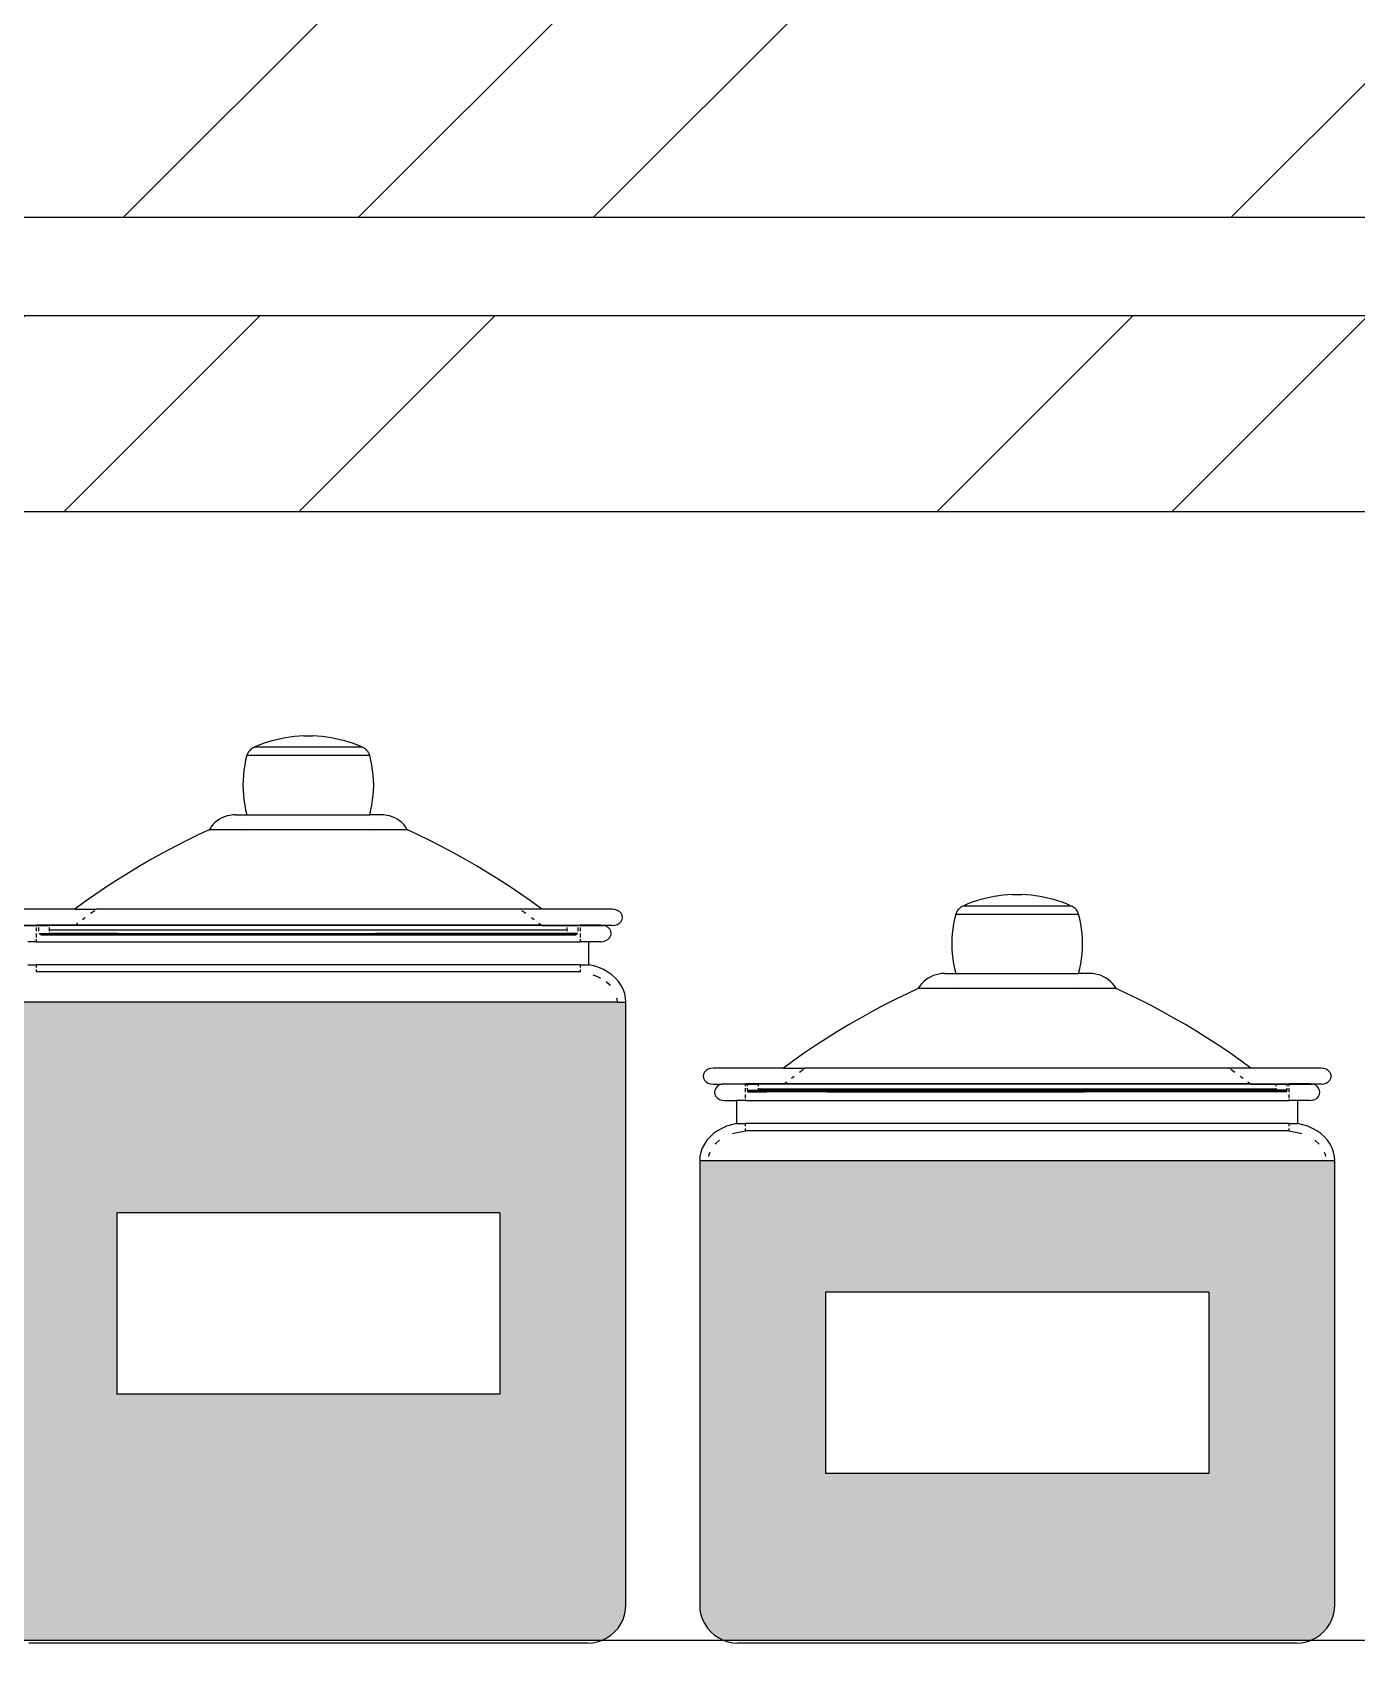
# Model space of a CAD drawing. Header units: millimetres. Extents: x 857 to 2168, y 576 to 1198.
# Drawn here: x 1504.25 to 1516.92, y 827.35 to 842.99 of the extents above; entities that cross this region are included whole.
import ezdxf

# ---------------------------------------------------------------- set-up
doc = ezdxf.new("R2010")
doc.units = ezdxf.units.MM
doc.layers.add('WAL', color=7, linetype='Continuous', lineweight=30)

msp = doc.modelspace()

# ---------------------------------------------------------------- hatches: boundary and pattern name
at = {"lineweight": -2, "true_color": 0xfac7ad}
h = msp.add_hatch(color=31, dxfattribs=at)
h.dxf.hatch_style = 1
h.paths.add_polyline_path([(1502.977, 833.707), (1502.893, 833.707), (1496.981, 833.707), (1496.896, 833.707), (1496.896, 827.935), (1496.899, 827.887), (1496.908, 827.84), (1496.924, 827.795), (1496.945, 827.752), (1496.972, 827.712), (1497.003, 827.676), (1497.039, 827.645), (1497.079, 827.618), (1497.122, 827.597), (1497.134, 827.593), (1502.74, 827.593), (1502.752, 827.597), (1502.794, 827.618), (1502.834, 827.645), (1502.87, 827.676), (1502.902, 827.712), (1502.928, 827.752), (1502.95, 827.795), (1502.965, 827.84), (1502.974, 827.887), (1502.977, 827.935)])
h.paths.add_polyline_path([(1501.772, 829.952), (1498.101, 829.952), (1498.101, 831.69), (1501.772, 831.69)], flags=16)
h.paths.add_polyline_path([(1509.928, 833.707), (1509.843, 833.707), (1503.931, 833.707), (1503.846, 833.707), (1503.846, 827.935), (1503.849, 827.887), (1503.859, 827.84), (1503.874, 827.795), (1503.895, 827.752), (1503.922, 827.712), (1503.953, 827.676), (1503.989, 827.645), (1504.029, 827.618), (1504.072, 827.597), (1504.084, 827.593), (1509.69, 827.593), (1509.702, 827.597), (1509.745, 827.618), (1509.784, 827.645), (1509.82, 827.676), (1509.852, 827.712), (1509.879, 827.752), (1509.9, 827.795), (1509.915, 827.84), (1509.924, 827.887), (1509.928, 827.935)])
h.paths.add_polyline_path([(1505.052, 829.952), (1505.052, 831.69), (1508.722, 831.69), (1508.722, 829.952)], flags=16)
h.paths.add_polyline_path([(1516.687, 827.795), (1516.702, 827.84), (1516.712, 827.887), (1516.715, 827.935), (1516.715, 832.187), (1510.634, 832.187), (1510.634, 827.935), (1510.637, 827.887), (1510.646, 827.84), (1510.661, 827.795), (1510.683, 827.752), (1510.709, 827.712), (1510.741, 827.676), (1510.777, 827.645), (1510.816, 827.618), (1510.859, 827.597), (1510.871, 827.593), (1516.477, 827.593), (1516.489, 827.597), (1516.532, 827.618), (1516.572, 827.645), (1516.608, 827.676), (1516.639, 827.712), (1516.666, 827.752)])
h.paths.add_polyline_path([(1511.839, 829.192), (1511.839, 830.93), (1515.509, 830.93), (1515.509, 829.192)], flags=16)
h.paths.add_polyline_path([(1523.665, 832.187), (1517.584, 832.187), (1517.584, 827.935), (1517.587, 827.887), (1517.596, 827.84), (1517.612, 827.795), (1517.633, 827.752), (1517.659, 827.712), (1517.691, 827.676), (1517.727, 827.645), (1517.767, 827.618), (1517.81, 827.597), (1517.822, 827.593), (1523.427, 827.593), (1523.439, 827.597), (1523.482, 827.618), (1523.522, 827.645), (1523.558, 827.676), (1523.59, 827.712), (1523.616, 827.752), (1523.637, 827.795), (1523.653, 827.84), (1523.662, 827.887), (1523.665, 827.935)])
h.paths.add_polyline_path([(1518.789, 829.192), (1518.789, 830.93), (1522.46, 830.93), (1522.46, 829.192)], flags=16)
h.paths.add_polyline_path([(1504.216, 820.919), (1498.134, 820.919), (1498.134, 816.667), (1498.137, 816.619), (1498.147, 816.573), (1498.162, 816.527), (1498.183, 816.484), (1498.21, 816.444), (1498.241, 816.409), (1504.108, 816.409), (1504.14, 816.444), (1504.167, 816.484), (1504.188, 816.527), (1504.203, 816.573), (1504.212, 816.619), (1504.216, 816.667)])
h.paths.add_polyline_path([(1503.01, 817.924), (1499.34, 817.924), (1499.34, 819.662), (1503.01, 819.662)], flags=16)
h.paths.add_polyline_path([(1524.903, 822.439), (1524.819, 822.439), (1518.906, 822.439), (1518.822, 822.439), (1518.822, 816.667), (1518.825, 816.619), (1518.834, 816.573), (1518.85, 816.527), (1518.871, 816.484), (1518.897, 816.444), (1518.929, 816.409), (1524.796, 816.409), (1524.828, 816.444), (1524.854, 816.484), (1524.875, 816.527), (1524.891, 816.573), (1524.9, 816.619), (1524.903, 816.667)])
h.paths.add_polyline_path([(1523.698, 820.422), (1523.698, 818.684), (1520.027, 818.684), (1520.027, 820.422)], flags=16)
h.paths.add_polyline_path([(1511.166, 820.919), (1505.084, 820.919), (1505.084, 816.667), (1505.087, 816.619), (1505.097, 816.573), (1505.112, 816.527), (1505.133, 816.484), (1505.16, 816.444), (1505.192, 816.409), (1511.059, 816.409), (1511.09, 816.444), (1511.117, 816.484), (1511.138, 816.527), (1511.153, 816.573), (1511.163, 816.619), (1511.166, 816.667)])
h.paths.add_polyline_path([(1506.29, 817.924), (1506.29, 819.662), (1509.96, 819.662), (1509.96, 817.924)], flags=16)
h.paths.add_polyline_path([(1517.953, 822.439), (1517.869, 822.439), (1511.956, 822.439), (1511.872, 822.439), (1511.872, 816.667), (1511.875, 816.619), (1511.884, 816.573), (1511.9, 816.527), (1511.921, 816.484), (1511.947, 816.444), (1511.979, 816.409), (1517.846, 816.409), (1517.878, 816.444), (1517.904, 816.484), (1517.925, 816.527), (1517.941, 816.573), (1517.95, 816.619), (1517.953, 816.667)])
h.paths.add_polyline_path([(1513.077, 818.684), (1513.077, 820.422), (1516.748, 820.422), (1516.748, 818.684)], flags=16)
h.paths.add_polyline_path([(1502.654, 811.183), (1502.57, 811.183), (1496.658, 811.183), (1496.573, 811.183), (1496.573, 805.411), (1496.576, 805.363), (1496.585, 805.316), (1496.601, 805.271), (1496.622, 805.228), (1496.649, 805.188), (1496.68, 805.152), (1496.716, 805.12), (1496.756, 805.094), (1496.799, 805.073), (1496.844, 805.057), (1496.891, 805.048), (1496.939, 805.045), (1497.304, 805.045), (1501.923, 805.045), (1502.289, 805.045), (1502.336, 805.048), (1502.383, 805.057), (1502.429, 805.073), (1502.472, 805.094), (1502.511, 805.12), (1502.547, 805.152), (1502.579, 805.188), (1502.605, 805.228), (1502.627, 805.271), (1502.642, 805.316), (1502.651, 805.363), (1502.654, 805.411)])
h.paths.add_polyline_path([(1497.779, 807.428), (1497.779, 809.165), (1501.449, 809.165), (1501.449, 807.428)], flags=16)
h.paths.add_polyline_path([(1509.605, 811.183), (1509.52, 811.183), (1503.608, 811.183), (1503.523, 811.183), (1503.523, 805.411), (1503.526, 805.363), (1503.536, 805.316), (1503.551, 805.271), (1503.572, 805.228), (1503.599, 805.188), (1503.63, 805.152), (1503.666, 805.12), (1503.706, 805.094), (1503.749, 805.073), (1503.794, 805.057), (1503.841, 805.048), (1503.889, 805.045), (1504.254, 805.045), (1508.874, 805.045), (1509.239, 805.045), (1509.287, 805.048), (1509.334, 805.057), (1509.379, 805.073), (1509.422, 805.094), (1509.462, 805.12), (1509.498, 805.152), (1509.529, 805.188), (1509.556, 805.228), (1509.577, 805.271), (1509.592, 805.316), (1509.602, 805.363), (1509.605, 805.411)])
h.paths.add_polyline_path([(1504.729, 807.428), (1504.729, 809.165), (1508.399, 809.165), (1508.399, 807.428)], flags=16)
h.paths.add_polyline_path([(1516.392, 809.662), (1510.311, 809.662), (1510.311, 805.411), (1510.314, 805.363), (1510.323, 805.316), (1510.338, 805.271), (1510.36, 805.228), (1510.386, 805.188), (1510.418, 805.152), (1510.454, 805.12), (1510.493, 805.094), (1510.536, 805.073), (1510.582, 805.057), (1510.629, 805.048), (1510.676, 805.045), (1511.042, 805.045), (1515.661, 805.045), (1516.026, 805.045), (1516.074, 805.048), (1516.121, 805.057), (1516.166, 805.073), (1516.209, 805.094), (1516.249, 805.12), (1516.285, 805.152), (1516.316, 805.188), (1516.343, 805.228), (1516.364, 805.271), (1516.38, 805.316), (1516.389, 805.363), (1516.392, 805.411)])
h.paths.add_polyline_path([(1511.516, 806.668), (1511.516, 808.405), (1515.187, 808.405), (1515.187, 806.668)], flags=16)
h.paths.add_polyline_path([(1523.293, 805.228), (1523.314, 805.271), (1523.33, 805.316), (1523.339, 805.363), (1523.342, 805.411), (1523.342, 809.662), (1517.261, 809.662), (1517.261, 805.411), (1517.264, 805.363), (1517.273, 805.316), (1517.289, 805.271), (1517.31, 805.228), (1517.336, 805.188), (1517.368, 805.152), (1517.404, 805.12), (1517.444, 805.094), (1517.487, 805.073), (1517.532, 805.057), (1517.579, 805.048), (1517.627, 805.045), (1517.992, 805.045), (1522.611, 805.045), (1522.976, 805.045), (1523.024, 805.048), (1523.071, 805.057), (1523.116, 805.073), (1523.159, 805.094), (1523.199, 805.12), (1523.235, 805.152), (1523.267, 805.188)])
h.paths.add_polyline_path([(1518.466, 806.668), (1518.466, 808.405), (1522.137, 808.405), (1522.137, 806.668)], flags=16)
h.paths.add_polyline_path([(1502.685, 798.37), (1496.604, 798.37), (1496.604, 794.118), (1496.607, 794.071), (1496.616, 794.024), (1496.631, 793.978), (1496.653, 793.935), (1496.679, 793.896), (1496.711, 793.86), (1502.578, 793.86), (1502.609, 793.896), (1502.636, 793.935), (1502.657, 793.978), (1502.672, 794.024), (1502.682, 794.071), (1502.685, 794.118)])
h.paths.add_polyline_path([(1497.809, 795.375), (1497.809, 797.113), (1501.479, 797.113), (1501.479, 795.375)], flags=16)
h.paths.add_polyline_path([(1509.635, 798.37), (1503.554, 798.37), (1503.554, 794.118), (1503.557, 794.071), (1503.566, 794.024), (1503.582, 793.978), (1503.603, 793.935), (1503.629, 793.896), (1503.661, 793.86), (1509.528, 793.86), (1509.56, 793.896), (1509.586, 793.935), (1509.607, 793.978), (1509.623, 794.024), (1509.632, 794.071), (1509.635, 794.118)])
h.paths.add_polyline_path([(1504.759, 795.375), (1504.759, 797.113), (1508.43, 797.113), (1508.43, 795.375)], flags=16)
h.paths.add_polyline_path([(1516.422, 799.89), (1516.338, 799.89), (1510.426, 799.89), (1510.341, 799.89), (1510.341, 794.118), (1510.344, 794.071), (1510.354, 794.024), (1510.369, 793.978), (1510.39, 793.935), (1510.417, 793.896), (1510.448, 793.86), (1516.315, 793.86), (1516.347, 793.896), (1516.373, 793.935), (1516.395, 793.978), (1516.41, 794.024), (1516.419, 794.071), (1516.422, 794.118)])
h.paths.add_polyline_path([(1511.547, 796.136), (1511.547, 797.873), (1515.217, 797.873), (1515.217, 796.136)], flags=16)
h.paths.add_polyline_path([(1523.373, 799.89), (1523.288, 799.89), (1517.376, 799.89), (1517.291, 799.89), (1517.291, 794.118), (1517.294, 794.071), (1517.304, 794.024), (1517.319, 793.978), (1517.34, 793.935), (1517.367, 793.896), (1517.398, 793.86), (1523.266, 793.86), (1523.297, 793.896), (1523.324, 793.935), (1523.345, 793.978), (1523.36, 794.024), (1523.37, 794.071), (1523.373, 794.118)])
h.paths.add_polyline_path([(1522.167, 796.136), (1518.497, 796.136), (1518.497, 797.873), (1522.167, 797.873)], flags=16)
at = {"layer": 'WAL', "lineweight": -2, "true_color": 0xd56c9f}
h = msp.add_hatch(dxfattribs=at)
h.set_pattern_fill('GOST_GROUND', color=233, scale=0.75)
h.set_pattern_definition([(45, (-730.247, 1925.7245), (10.606602, 0), [15]), (45, (-727.997, 1925.7245), (10.606602, 0), [15]), (45, (-725.747, 1925.7245), (10.606602, 0), [15])])
h.paths.add_polyline_path([(1533.814, 870.639), (1490.869, 870.639), (1490.869, 841.222), (1529.406, 841.222, 0.496712), (1529.406, 840.282), (1490.869, 840.282), (1490.869, 838.402), (1529.406, 838.402), (1529.406, 793.756), (1490.869, 793.756), (1490.869, 791.876), (1529.428, 791.876, 0.569305), (1529.428, 790.936), (1490.869, 790.936), (1490.869, 762.34), (1533.814, 762.34), (1533.814, 789.996)])

# ---------------------------------------------------------------- linework, layer by layer
at = {"layer": 'WAL', "lineweight": -2}
for p, q in [((1490.869, 841.222), (1529.406, 841.222)), ((1490.869, 840.282), (1529.406, 840.282)), ((1529.406, 838.402), (1490.869, 838.402)), ((1506.416, 836.167), (1506.376, 836.151)), ((1506.456, 836.182), (1506.416, 836.167)), ((1506.497, 836.196), (1506.456, 836.182)), ((1506.538, 836.208), (1506.497, 836.196)), ((1506.581, 836.219), (1506.538, 836.208)), ((1506.623, 836.229), (1506.581, 836.219)), ((1506.667, 836.237), (1506.623, 836.229)), ((1506.71, 836.244), (1506.667, 836.237)), ((1506.754, 836.249), (1506.71, 836.244)), ((1506.798, 836.253), (1506.754, 836.249)), ((1506.843, 836.256), (1506.798, 836.253)), ((1506.843, 836.256), (1506.931, 836.256)), ((1506.976, 836.253), (1506.931, 836.256)), ((1507.02, 836.249), (1506.976, 836.253)), ((1507.064, 836.244), (1507.02, 836.249)), ((1507.107, 836.237), (1507.064, 836.244)), ((1507.15, 836.229), (1507.107, 836.237)), ((1507.193, 836.219), (1507.15, 836.229)), ((1507.235, 836.208), (1507.193, 836.219)), ((1507.277, 836.196), (1507.235, 836.208)), ((1507.318, 836.182), (1507.277, 836.196)), ((1507.358, 836.167), (1507.318, 836.182)), ((1507.398, 836.151), (1507.358, 836.167)), ((1506.287, 836.023), (1506.278, 835.976)), ((1506.299, 836.07), (1506.287, 836.023)), ((1506.302, 836.078), (1506.299, 836.07)), ((1506.299, 836.07), (1507.475, 836.07)), ((1506.305, 836.087), (1506.302, 836.078)), ((1506.31, 836.095), (1506.305, 836.087)), ((1506.315, 836.102), (1506.31, 836.095)), ((1506.32, 836.11), (1506.315, 836.102)), ((1506.326, 836.117), (1506.32, 836.11)), ((1506.333, 836.124), (1506.326, 836.117)), ((1506.341, 836.13), (1506.333, 836.124)), ((1506.349, 836.136), (1506.341, 836.13)), ((1506.358, 836.142), (1506.349, 836.136)), ((1506.367, 836.146), (1506.358, 836.142)), ((1506.376, 836.151), (1506.367, 836.146)), ((1506.376, 836.151), (1507.398, 836.151)), ((1507.407, 836.146), (1507.398, 836.151)), ((1507.416, 836.142), (1507.407, 836.146)), ((1507.425, 836.136), (1507.416, 836.142)), ((1507.433, 836.13), (1507.425, 836.136)), ((1507.44, 836.124), (1507.433, 836.13)), ((1507.447, 836.117), (1507.44, 836.124)), ((1507.454, 836.11), (1507.447, 836.117)), ((1507.459, 836.102), (1507.454, 836.11)), ((1507.464, 836.095), (1507.459, 836.102)), ((1507.468, 836.087), (1507.464, 836.095)), ((1507.472, 836.078), (1507.468, 836.087)), ((1507.475, 836.07), (1507.472, 836.078)), ((1507.486, 836.023), (1507.475, 836.07)), ((1507.496, 835.976), (1507.486, 836.023)), ((1506.265, 835.881), (1506.262, 835.833)), ((1506.27, 835.928), (1506.265, 835.881)), ((1506.278, 835.976), (1506.27, 835.928)), ((1507.503, 835.928), (1507.496, 835.976)), ((1507.509, 835.881), (1507.503, 835.928)), ((1507.512, 835.833), (1507.509, 835.881)), ((1506.262, 835.833), (1506.261, 835.785)), ((1506.261, 835.785), (1506.262, 835.737)), ((1506.262, 835.737), (1506.265, 835.689)), ((1507.509, 835.689), (1507.512, 835.737)), ((1507.513, 835.785), (1507.512, 835.833)), ((1507.512, 835.737), (1507.513, 835.785)), ((1506.265, 835.689), (1506.27, 835.642)), ((1506.27, 835.642), (1506.278, 835.594)), ((1506.278, 835.594), (1506.287, 835.547)), ((1506.287, 835.547), (1506.299, 835.5)), ((1507.475, 835.5), (1507.486, 835.547)), ((1507.486, 835.547), (1507.496, 835.594)), ((1507.496, 835.594), (1507.503, 835.642)), ((1507.503, 835.642), (1507.509, 835.689)), ((1505.957, 835.386), (1505.943, 835.364)), ((1505.974, 835.406), (1505.957, 835.386)), ((1505.993, 835.425), (1505.974, 835.406)), ((1506.013, 835.442), (1505.993, 835.425)), ((1506.035, 835.457), (1506.013, 835.442)), ((1506.059, 835.47), (1506.035, 835.457)), ((1506.084, 835.481), (1506.059, 835.47)), ((1506.11, 835.489), (1506.084, 835.481)), ((1506.136, 835.495), (1506.11, 835.489)), ((1506.163, 835.499), (1506.136, 835.495)), ((1506.191, 835.5), (1506.163, 835.499)), ((1506.191, 835.5), (1506.299, 835.5)), ((1506.299, 835.5), (1507.475, 835.5)), ((1507.583, 835.5), (1507.475, 835.5)), ((1507.611, 835.499), (1507.583, 835.5)), ((1507.638, 835.495), (1507.611, 835.499)), ((1507.664, 835.489), (1507.638, 835.495)), ((1507.69, 835.481), (1507.664, 835.489)), ((1507.715, 835.47), (1507.69, 835.481)), ((1507.739, 835.457), (1507.715, 835.47)), ((1507.761, 835.442), (1507.739, 835.457)), ((1507.781, 835.425), (1507.761, 835.442)), ((1507.8, 835.406), (1507.781, 835.425)), ((1507.817, 835.386), (1507.8, 835.406)), ((1507.831, 835.364), (1507.817, 835.386)), ((1505.725, 835.254), (1505.611, 835.196)), ((1505.84, 835.311), (1505.725, 835.254)), ((1505.938, 835.356), (1505.84, 835.311)), ((1505.943, 835.364), (1505.938, 835.356)), ((1506.298, 835.356), (1505.938, 835.356)), ((1506.298, 835.356), (1506.319, 835.364)), ((1507.476, 835.356), (1506.298, 835.356)), ((1507.455, 835.364), (1507.476, 835.356)), ((1507.835, 835.356), (1507.476, 835.356)), ((1507.835, 835.356), (1507.831, 835.364)), ((1507.933, 835.311), (1507.835, 835.356)), ((1508.049, 835.254), (1507.933, 835.311)), ((1508.163, 835.196), (1508.049, 835.254)), ((1505.387, 835.075), (1505.277, 835.011)), ((1505.498, 835.136), (1505.387, 835.075)), ((1505.611, 835.196), (1505.498, 835.136)), ((1508.276, 835.136), (1508.163, 835.196)), ((1508.387, 835.075), (1508.276, 835.136)), ((1508.497, 835.011), (1508.387, 835.075)), ((1505.168, 834.946), (1505.061, 834.879)), ((1505.277, 835.011), (1505.168, 834.946)), ((1508.606, 834.946), (1508.497, 835.011)), ((1508.713, 834.879), (1508.606, 834.946)), ((1504.956, 834.811), (1504.852, 834.74)), ((1505.061, 834.879), (1504.956, 834.811)), ((1508.818, 834.811), (1508.713, 834.879)), ((1508.922, 834.74), (1508.818, 834.811)), ((1504.75, 834.669), (1504.65, 834.595)), ((1504.852, 834.74), (1504.75, 834.669)), ((1509.024, 834.669), (1508.922, 834.74)), ((1509.124, 834.595), (1509.024, 834.669)), ((1513.114, 834.597), (1513.107, 834.59)), ((1513.121, 834.603), (1513.114, 834.597)), ((1513.128, 834.61), (1513.121, 834.603)), ((1513.136, 834.616), (1513.128, 834.61)), ((1513.145, 834.621), (1513.136, 834.616)), ((1513.154, 834.626), (1513.145, 834.621)), ((1513.163, 834.63), (1513.154, 834.626)), ((1513.203, 834.647), (1513.163, 834.63)), ((1513.163, 834.63), (1514.185, 834.63)), ((1513.243, 834.662), (1513.203, 834.647)), ((1513.284, 834.676), (1513.243, 834.662)), ((1513.326, 834.688), (1513.284, 834.676)), ((1513.368, 834.699), (1513.326, 834.688)), ((1513.411, 834.709), (1513.368, 834.699)), ((1513.454, 834.717), (1513.411, 834.709)), ((1513.497, 834.724), (1513.454, 834.717)), ((1513.541, 834.729), (1513.497, 834.724)), ((1513.586, 834.733), (1513.541, 834.729)), ((1513.63, 834.736), (1513.586, 834.733)), ((1513.63, 834.736), (1513.719, 834.736)), ((1513.763, 834.733), (1513.719, 834.736)), ((1513.807, 834.729), (1513.763, 834.733)), ((1513.851, 834.724), (1513.807, 834.729)), ((1513.895, 834.717), (1513.851, 834.724)), ((1513.938, 834.709), (1513.895, 834.717)), ((1513.981, 834.699), (1513.938, 834.709)), ((1514.023, 834.688), (1513.981, 834.699)), ((1514.064, 834.676), (1514.023, 834.688)), ((1514.105, 834.662), (1514.064, 834.676)), ((1514.146, 834.647), (1514.105, 834.662)), ((1514.185, 834.63), (1514.146, 834.647)), ((1514.195, 834.626), (1514.185, 834.63)), ((1514.204, 834.621), (1514.195, 834.626)), ((1514.212, 834.616), (1514.204, 834.621)), ((1514.22, 834.61), (1514.212, 834.616)), ((1514.228, 834.603), (1514.22, 834.61)), ((1514.235, 834.597), (1514.228, 834.603)), ((1514.241, 834.59), (1514.235, 834.597)), ((1504.65, 834.595), (1503.977, 834.595)), ((1504.061, 834.441), (1504.285, 834.441)), ((1504.085, 834.444), (1504.285, 834.444)), ((1504.285, 834.441), (1504.285, 834.444)), ((1504.653, 834.444), (1504.285, 834.444)), ((1504.65, 834.444), (1504.285, 834.444)), ((1504.285, 834.433), (1504.285, 834.441)), ((1504.285, 834.441), (1504.302, 834.441)), ((1504.302, 834.441), (1504.302, 834.433)), ((1504.302, 834.441), (1504.41, 834.441)), ((1504.41, 834.433), (1504.41, 834.441)), ((1504.65, 834.441), (1504.41, 834.441)), ((1504.65, 834.595), (1504.856, 834.595)), ((1504.65, 834.441), (1504.653, 834.444)), ((1509.124, 834.441), (1504.65, 834.441)), ((1504.653, 834.444), (1504.679, 834.464)), ((1509.121, 834.444), (1504.653, 834.444)), ((1504.724, 834.498), (1504.751, 834.518)), ((1504.802, 834.557), (1504.842, 834.585)), ((1504.852, 834.592), (1504.856, 834.595)), ((1508.918, 834.595), (1504.856, 834.595)), ((1508.918, 834.595), (1508.921, 834.592)), ((1509.124, 834.595), (1508.918, 834.595)), ((1508.932, 834.585), (1508.971, 834.557)), ((1509.023, 834.518), (1509.049, 834.498)), ((1509.095, 834.464), (1509.121, 834.444)), ((1509.121, 834.444), (1509.124, 834.441)), ((1509.121, 834.444), (1509.489, 834.444)), ((1509.797, 834.595), (1509.124, 834.595)), ((1509.124, 834.441), (1509.363, 834.441)), ((1509.363, 834.441), (1509.363, 834.433)), ((1509.363, 834.441), (1509.472, 834.441)), ((1509.472, 834.433), (1509.472, 834.441)), ((1509.489, 834.441), (1509.472, 834.441)), ((1509.489, 834.444), (1509.489, 834.441)), ((1509.689, 834.444), (1509.489, 834.444)), ((1509.489, 834.441), (1509.489, 834.433)), ((1509.489, 834.441), (1509.713, 834.441)), ((1509.713, 834.441), (1509.689, 834.444)), ((1509.714, 834.441), (1509.713, 834.441)), ((1509.737, 834.433), (1509.714, 834.441)), ((1509.797, 834.441), (1509.714, 834.441)), ((1509.822, 834.592), (1509.797, 834.595)), ((1509.797, 834.441), (1509.822, 834.444)), ((1509.846, 834.585), (1509.822, 834.592)), ((1509.822, 834.444), (1509.846, 834.451)), ((1509.866, 834.573), (1509.846, 834.585)), ((1509.846, 834.451), (1509.866, 834.464)), ((1509.881, 834.557), (1509.866, 834.573)), ((1509.866, 834.464), (1509.881, 834.479)), ((1509.891, 834.538), (1509.881, 834.557)), ((1509.881, 834.479), (1509.891, 834.498)), ((1509.894, 834.518), (1509.891, 834.538)), ((1509.891, 834.498), (1509.894, 834.518)), ((1513.065, 834.455), (1513.058, 834.408)), ((1513.075, 834.503), (1513.065, 834.455)), ((1513.086, 834.55), (1513.075, 834.503)), ((1513.089, 834.558), (1513.086, 834.55)), ((1513.086, 834.55), (1514.262, 834.55)), ((1513.093, 834.566), (1513.089, 834.558)), ((1513.097, 834.574), (1513.093, 834.566)), ((1513.102, 834.582), (1513.097, 834.574)), ((1513.107, 834.59), (1513.102, 834.582)), ((1514.247, 834.582), (1514.241, 834.59)), ((1514.252, 834.574), (1514.247, 834.582)), ((1514.256, 834.566), (1514.252, 834.574)), ((1514.259, 834.558), (1514.256, 834.566)), ((1514.262, 834.55), (1514.259, 834.558)), ((1514.274, 834.503), (1514.262, 834.55)), ((1514.283, 834.455), (1514.274, 834.503)), ((1514.291, 834.408), (1514.283, 834.455)), ((1504.285, 834.285), (1504.201, 834.285)), ((1504.285, 834.385), (1504.285, 834.42)), ((1504.285, 834.325), (1504.285, 834.364)), ((1504.285, 834.285), (1504.285, 834.308)), ((1504.285, 834.285), (1509.489, 834.285)), ((1504.302, 834.42), (1504.303, 834.385)), ((1504.309, 834.364), (1504.31, 834.363)), ((1504.31, 834.363), (1504.312, 834.359)), ((1504.31, 834.363), (1504.398, 834.363)), ((1504.312, 834.359), (1504.399, 834.36)), ((1504.312, 834.359), (1504.315, 834.356)), ((1504.315, 834.356), (1504.329, 834.35)), ((1504.315, 834.356), (1504.396, 834.356)), ((1504.329, 834.35), (1504.389, 834.351)), ((1504.329, 834.35), (1509.445, 834.35)), ((1504.389, 834.351), (1504.393, 834.353)), ((1504.389, 834.351), (1509.385, 834.351)), ((1504.393, 834.353), (1504.396, 834.356)), ((1504.393, 834.353), (1509.381, 834.353)), ((1504.396, 834.356), (1504.399, 834.36)), ((1504.396, 834.356), (1504.403, 834.356)), ((1504.402, 834.364), (1504.398, 834.363)), ((1504.399, 834.36), (1504.402, 834.364)), ((1504.399, 834.36), (1504.4, 834.359)), ((1504.484, 834.36), (1504.4, 834.359)), ((1504.487, 834.364), (1504.402, 834.364)), ((1504.481, 834.356), (1504.403, 834.356)), ((1504.408, 834.385), (1504.41, 834.398)), ((1504.41, 834.398), (1504.41, 834.42)), ((1504.41, 834.398), (1509.363, 834.398)), ((1504.66, 834.356), (1504.481, 834.356)), ((1504.657, 834.359), (1504.484, 834.36)), ((1504.655, 834.363), (1504.487, 834.364)), ((1504.735, 834.364), (1504.655, 834.363)), ((1504.733, 834.36), (1504.657, 834.359)), ((1504.73, 834.356), (1504.66, 834.356)), ((1505.069, 834.356), (1504.73, 834.356)), ((1505.067, 834.359), (1504.733, 834.36)), ((1505.065, 834.363), (1504.735, 834.364)), ((1505.065, 834.363), (1505.13, 834.364)), ((1505.067, 834.359), (1505.128, 834.36)), ((1505.069, 834.356), (1505.126, 834.356)), ((1505.126, 834.356), (1505.601, 834.356)), ((1505.128, 834.36), (1505.6, 834.359)), ((1505.13, 834.364), (1505.598, 834.363)), ((1505.598, 834.363), (1505.644, 834.364)), ((1505.6, 834.359), (1505.643, 834.36)), ((1505.601, 834.356), (1505.642, 834.356)), ((1505.642, 834.356), (1506.221, 834.356)), ((1505.643, 834.36), (1506.221, 834.359)), ((1505.644, 834.364), (1506.22, 834.363)), ((1506.22, 834.363), (1506.244, 834.364)), ((1506.221, 834.359), (1506.243, 834.36)), ((1506.221, 834.356), (1506.242, 834.356)), ((1506.242, 834.356), (1507.532, 834.356)), ((1506.243, 834.36), (1507.531, 834.36)), ((1506.244, 834.364), (1507.53, 834.364)), ((1507.554, 834.363), (1507.53, 834.364)), ((1507.553, 834.359), (1507.531, 834.36)), ((1507.552, 834.356), (1507.532, 834.356)), ((1508.132, 834.356), (1507.552, 834.356)), ((1508.131, 834.36), (1507.553, 834.359)), ((1508.129, 834.364), (1507.554, 834.363)), ((1508.175, 834.363), (1508.129, 834.364)), ((1508.174, 834.359), (1508.131, 834.36)), ((1508.173, 834.356), (1508.132, 834.356)), ((1508.648, 834.356), (1508.173, 834.356)), ((1508.646, 834.36), (1508.174, 834.359)), ((1508.644, 834.364), (1508.175, 834.363)), ((1508.709, 834.363), (1508.644, 834.364)), ((1508.707, 834.359), (1508.646, 834.36)), ((1508.705, 834.356), (1508.648, 834.356)), ((1509.044, 834.356), (1508.705, 834.356)), ((1509.041, 834.36), (1508.707, 834.359)), ((1509.039, 834.364), (1508.709, 834.363)), ((1509.119, 834.363), (1509.039, 834.364)), ((1509.116, 834.359), (1509.041, 834.36)), ((1509.114, 834.356), (1509.044, 834.356)), ((1509.293, 834.356), (1509.114, 834.356)), ((1509.29, 834.36), (1509.116, 834.359)), ((1509.287, 834.364), (1509.119, 834.363)), ((1509.372, 834.364), (1509.287, 834.364)), ((1509.374, 834.359), (1509.29, 834.36)), ((1509.371, 834.356), (1509.293, 834.356)), ((1509.363, 834.42), (1509.363, 834.398)), ((1509.363, 834.398), (1509.365, 834.385)), ((1509.378, 834.356), (1509.371, 834.356)), ((1509.376, 834.363), (1509.372, 834.364)), ((1509.372, 834.364), (1509.375, 834.36)), ((1509.375, 834.36), (1509.374, 834.359)), ((1509.375, 834.36), (1509.378, 834.356)), ((1509.461, 834.359), (1509.375, 834.36)), ((1509.464, 834.363), (1509.376, 834.363)), ((1509.378, 834.356), (1509.381, 834.353)), ((1509.458, 834.356), (1509.378, 834.356)), ((1509.381, 834.353), (1509.385, 834.351)), ((1509.385, 834.351), (1509.445, 834.35)), ((1509.445, 834.35), (1509.458, 834.356)), ((1509.458, 834.356), (1509.461, 834.359)), ((1509.461, 834.359), (1509.464, 834.363)), ((1509.464, 834.363), (1509.465, 834.364)), ((1509.471, 834.385), (1509.472, 834.42)), ((1509.489, 834.42), (1509.489, 834.385)), ((1509.489, 834.364), (1509.489, 834.325)), ((1509.489, 834.308), (1509.489, 834.285)), ((1509.573, 834.285), (1509.489, 834.285)), ((1509.573, 834.063), (1509.573, 834.285)), ((1509.689, 834.285), (1509.573, 834.285)), ((1509.689, 834.285), (1509.714, 834.288)), ((1509.714, 834.288), (1509.737, 834.296)), ((1509.757, 834.42), (1509.737, 834.433)), ((1509.737, 834.296), (1509.757, 834.308)), ((1509.773, 834.404), (1509.757, 834.42)), ((1509.757, 834.308), (1509.773, 834.325)), ((1509.782, 834.385), (1509.773, 834.404)), ((1509.773, 834.325), (1509.782, 834.344)), ((1509.786, 834.364), (1509.782, 834.385)), ((1509.782, 834.344), (1509.786, 834.364)), ((1513.049, 834.312), (1513.048, 834.265)), ((1513.052, 834.36), (1513.049, 834.312)), ((1513.058, 834.408), (1513.052, 834.36)), ((1514.296, 834.36), (1514.291, 834.408)), ((1514.299, 834.312), (1514.296, 834.36)), ((1514.3, 834.265), (1514.299, 834.312)), ((1513.048, 834.265), (1513.049, 834.217)), ((1513.049, 834.217), (1513.052, 834.169)), ((1513.052, 834.169), (1513.058, 834.121)), ((1514.291, 834.121), (1514.296, 834.169)), ((1514.296, 834.169), (1514.299, 834.217)), ((1514.299, 834.217), (1514.3, 834.265)), ((1504.201, 834.063), (1504.285, 834.063)), ((1504.28, 833.994), (1504.285, 833.996)), ((1504.285, 834.037), (1504.285, 834.063)), ((1509.489, 834.063), (1504.285, 834.063)), ((1504.285, 833.996), (1504.285, 834.018)), ((1509.489, 833.996), (1504.285, 833.996)), ((1509.489, 834.063), (1509.489, 834.037)), ((1509.489, 834.063), (1509.573, 834.063)), ((1509.489, 834.018), (1509.489, 833.996)), ((1509.489, 833.996), (1509.494, 833.994)), ((1509.622, 834.053), (1509.573, 834.063)), ((1509.669, 834.037), (1509.622, 834.053)), ((1509.714, 834.018), (1509.669, 834.037)), ((1509.755, 833.994), (1509.714, 834.018)), ((1509.794, 833.967), (1509.755, 833.994)), ((1512.923, 833.975), (1512.897, 833.969)), ((1512.951, 833.979), (1512.923, 833.975)), ((1512.978, 833.98), (1512.951, 833.979)), ((1512.978, 833.98), (1513.086, 833.98)), ((1513.058, 834.121), (1513.065, 834.074)), ((1513.065, 834.074), (1513.075, 834.027)), ((1513.075, 834.027), (1513.086, 833.98)), ((1513.086, 833.98), (1514.262, 833.98)), ((1514.262, 833.98), (1514.274, 834.027)), ((1514.371, 833.98), (1514.262, 833.98)), ((1514.274, 834.027), (1514.283, 834.074)), ((1514.283, 834.074), (1514.291, 834.121)), ((1514.398, 833.979), (1514.371, 833.98)), ((1514.425, 833.975), (1514.398, 833.979)), ((1514.452, 833.969), (1514.425, 833.975)), ((1509.612, 833.967), (1509.639, 833.958)), ((1509.639, 833.958), (1509.676, 833.942)), ((1509.676, 833.942), (1509.686, 833.937)), ((1509.738, 833.903), (1509.741, 833.901)), ((1509.741, 833.901), (1509.768, 833.877)), ((1509.768, 833.877), (1509.777, 833.867)), ((1509.828, 833.937), (1509.794, 833.967)), ((1509.857, 833.903), (1509.828, 833.937)), ((1509.882, 833.867), (1509.857, 833.903)), ((1509.902, 833.829), (1509.882, 833.867)), ((1509.916, 833.789), (1509.902, 833.829)), ((1512.726, 833.836), (1512.628, 833.79)), ((1512.73, 833.844), (1512.726, 833.836)), ((1513.085, 833.836), (1512.726, 833.836)), ((1512.744, 833.865), (1512.73, 833.844)), ((1512.761, 833.886), (1512.744, 833.865)), ((1512.78, 833.905), (1512.761, 833.886)), ((1512.8, 833.921), (1512.78, 833.905)), ((1512.823, 833.937), (1512.8, 833.921)), ((1512.846, 833.949), (1512.823, 833.937)), ((1512.871, 833.96), (1512.846, 833.949)), ((1512.897, 833.969), (1512.871, 833.96)), ((1513.085, 833.836), (1513.106, 833.844)), ((1514.263, 833.836), (1513.085, 833.836)), ((1514.242, 833.844), (1514.263, 833.836)), ((1514.623, 833.836), (1514.263, 833.836)), ((1514.477, 833.96), (1514.452, 833.969)), ((1514.502, 833.949), (1514.477, 833.96)), ((1514.526, 833.937), (1514.502, 833.949)), ((1514.548, 833.921), (1514.526, 833.937)), ((1514.569, 833.905), (1514.548, 833.921)), ((1514.587, 833.886), (1514.569, 833.905)), ((1514.604, 833.865), (1514.587, 833.886)), ((1514.619, 833.844), (1514.604, 833.865)), ((1514.623, 833.836), (1514.619, 833.844)), ((1514.721, 833.79), (1514.623, 833.836)), ((1509.843, 833.707), (1503.931, 833.707)), ((1509.838, 833.748), (1509.841, 833.737)), ((1509.841, 833.737), (1509.843, 833.707)), ((1509.843, 833.707), (1509.928, 833.707)), ((1509.925, 833.748), (1509.916, 833.789)), ((1509.928, 833.707), (1509.925, 833.748)), ((1509.928, 827.935), (1509.928, 833.707)), ((1512.398, 833.676), (1512.285, 833.616)), ((1512.512, 833.734), (1512.398, 833.676)), ((1512.628, 833.79), (1512.512, 833.734)), ((1514.836, 833.734), (1514.721, 833.79)), ((1514.95, 833.676), (1514.836, 833.734)), ((1515.063, 833.616), (1514.95, 833.676)), ((1512.174, 833.554), (1512.064, 833.491)), ((1512.285, 833.616), (1512.174, 833.554)), ((1515.175, 833.554), (1515.063, 833.616)), ((1515.285, 833.491), (1515.175, 833.554)), ((1511.848, 833.359), (1511.743, 833.29)), ((1511.955, 833.426), (1511.848, 833.359)), ((1512.064, 833.491), (1511.955, 833.426)), ((1515.393, 833.426), (1515.285, 833.491)), ((1515.5, 833.359), (1515.393, 833.426)), ((1515.605, 833.29), (1515.5, 833.359)), ((1511.639, 833.22), (1511.537, 833.148)), ((1511.743, 833.29), (1511.639, 833.22)), ((1515.709, 833.22), (1515.605, 833.29)), ((1515.811, 833.148), (1515.709, 833.22)), ((1510.68, 833.036), (1510.67, 833.018)), ((1510.695, 833.052), (1510.68, 833.036)), ((1510.715, 833.064), (1510.695, 833.052)), ((1510.739, 833.072), (1510.715, 833.064)), ((1510.764, 833.075), (1510.739, 833.072)), ((1511.437, 833.075), (1510.764, 833.075)), ((1511.537, 833.148), (1511.437, 833.075)), ((1511.437, 833.075), (1511.643, 833.075)), ((1511.59, 833.036), (1511.629, 833.064)), ((1511.64, 833.072), (1511.643, 833.075)), ((1515.705, 833.075), (1511.643, 833.075)), ((1515.705, 833.075), (1515.709, 833.072)), ((1515.912, 833.075), (1515.705, 833.075)), ((1515.719, 833.064), (1515.759, 833.036)), ((1515.912, 833.075), (1515.811, 833.148)), ((1516.584, 833.075), (1515.912, 833.075)), ((1516.61, 833.072), (1516.584, 833.075)), ((1516.633, 833.064), (1516.61, 833.072)), ((1516.653, 833.052), (1516.633, 833.064)), ((1516.669, 833.036), (1516.653, 833.052)), ((1516.678, 833.018), (1516.669, 833.036)), ((1510.67, 833.018), (1510.667, 832.998)), ((1510.667, 832.998), (1510.67, 832.978)), ((1510.67, 832.978), (1510.68, 832.959)), ((1510.68, 832.959), (1510.695, 832.943)), ((1510.695, 832.943), (1510.715, 832.931)), ((1510.715, 832.931), (1510.739, 832.923)), ((1510.739, 832.923), (1510.764, 832.921)), ((1510.764, 832.921), (1510.847, 832.92)), ((1510.788, 832.884), (1510.779, 832.864)), ((1510.804, 832.9), (1510.788, 832.884)), ((1510.824, 832.913), (1510.804, 832.9)), ((1510.847, 832.92), (1510.824, 832.913)), ((1510.848, 832.921), (1510.847, 832.92)), ((1510.873, 832.923), (1510.848, 832.921)), ((1511.073, 832.921), (1510.848, 832.921)), ((1510.873, 832.923), (1511.073, 832.923)), ((1511.073, 832.921), (1511.073, 832.923)), ((1511.44, 832.923), (1511.073, 832.923)), ((1511.437, 832.923), (1511.073, 832.923)), ((1511.073, 832.9), (1511.073, 832.921)), ((1511.073, 832.921), (1511.089, 832.921)), ((1511.073, 832.844), (1511.073, 832.884)), ((1511.089, 832.921), (1511.09, 832.9)), ((1511.089, 832.921), (1511.198, 832.921)), ((1511.09, 832.884), (1511.09, 832.863)), ((1511.196, 832.863), (1511.198, 832.877)), ((1511.198, 832.9), (1511.198, 832.921)), ((1511.437, 832.921), (1511.198, 832.921)), ((1511.198, 832.877), (1511.198, 832.884)), ((1511.198, 832.877), (1516.151, 832.877)), ((1511.437, 832.921), (1511.44, 832.923)), ((1515.912, 832.921), (1511.437, 832.921)), ((1511.44, 832.923), (1511.467, 832.943)), ((1515.908, 832.923), (1511.44, 832.923)), ((1511.512, 832.978), (1511.538, 832.998)), ((1515.81, 832.998), (1515.837, 832.978)), ((1515.882, 832.943), (1515.908, 832.923)), ((1515.908, 832.923), (1515.912, 832.921)), ((1515.908, 832.923), (1516.276, 832.923)), ((1515.912, 832.921), (1516.151, 832.921)), ((1516.151, 832.921), (1516.151, 832.9)), ((1516.151, 832.921), (1516.259, 832.921)), ((1516.151, 832.884), (1516.151, 832.877)), ((1516.151, 832.877), (1516.153, 832.863)), ((1516.258, 832.863), (1516.259, 832.884)), ((1516.259, 832.9), (1516.259, 832.921)), ((1516.276, 832.921), (1516.259, 832.921)), ((1516.276, 832.923), (1516.276, 832.921)), ((1516.476, 832.923), (1516.276, 832.923)), ((1516.276, 832.921), (1516.276, 832.9)), ((1516.276, 832.921), (1516.5, 832.921)), ((1516.276, 832.884), (1516.276, 832.844)), ((1516.5, 832.921), (1516.476, 832.923)), ((1516.501, 832.92), (1516.5, 832.921)), ((1516.584, 832.921), (1516.501, 832.92)), ((1516.524, 832.913), (1516.501, 832.92)), ((1516.545, 832.9), (1516.524, 832.913)), ((1516.56, 832.884), (1516.545, 832.9)), ((1516.57, 832.864), (1516.56, 832.884)), ((1516.584, 832.921), (1516.61, 832.923)), ((1516.61, 832.923), (1516.633, 832.931)), ((1516.633, 832.931), (1516.653, 832.943)), ((1516.653, 832.943), (1516.669, 832.959)), ((1516.669, 832.959), (1516.678, 832.978)), ((1516.682, 832.998), (1516.678, 833.018)), ((1516.678, 832.978), (1516.682, 832.998)), ((1510.779, 832.864), (1510.775, 832.844)), ((1510.775, 832.844), (1510.779, 832.823)), ((1510.779, 832.823), (1510.788, 832.804)), ((1510.788, 832.804), (1510.804, 832.788)), ((1510.804, 832.788), (1510.824, 832.775)), ((1510.824, 832.775), (1510.847, 832.767)), ((1510.847, 832.767), (1510.873, 832.765)), ((1510.873, 832.765), (1510.988, 832.765)), ((1510.988, 832.765), (1510.988, 832.543)), ((1511.073, 832.765), (1510.988, 832.765)), ((1511.073, 832.788), (1511.073, 832.823)), ((1511.073, 832.765), (1511.073, 832.775)), ((1511.073, 832.765), (1516.276, 832.765)), ((1511.09, 832.863), (1511.091, 832.857)), ((1511.09, 832.863), (1511.196, 832.863)), ((1511.091, 832.857), (1511.093, 832.852)), ((1511.091, 832.857), (1511.195, 832.857)), ((1511.093, 832.852), (1511.095, 832.847)), ((1511.093, 832.852), (1511.181, 832.852)), ((1511.095, 832.847), (1511.183, 832.847)), ((1511.095, 832.847), (1511.096, 832.844)), ((1511.194, 832.853), (1511.181, 832.852)), ((1511.192, 832.848), (1511.183, 832.847)), ((1511.19, 832.844), (1511.192, 832.848)), ((1511.192, 832.848), (1511.194, 832.853)), ((1511.192, 832.848), (1511.276, 832.848)), ((1511.194, 832.853), (1511.195, 832.857)), ((1511.278, 832.853), (1511.194, 832.853)), ((1511.195, 832.857), (1511.196, 832.863)), ((1516.154, 832.857), (1511.195, 832.857)), ((1511.196, 832.863), (1516.153, 832.863)), ((1511.44, 832.847), (1511.276, 832.848)), ((1511.278, 832.853), (1511.439, 832.852)), ((1511.439, 832.852), (1511.526, 832.853)), ((1511.524, 832.848), (1511.44, 832.847)), ((1511.85, 832.847), (1511.524, 832.848)), ((1511.849, 832.852), (1511.526, 832.853)), ((1511.849, 832.852), (1511.92, 832.853)), ((1511.85, 832.847), (1511.919, 832.848)), ((1511.919, 832.848), (1512.385, 832.847)), ((1511.92, 832.853), (1512.384, 832.852)), ((1512.384, 832.852), (1512.434, 832.853)), ((1512.385, 832.847), (1512.433, 832.848)), ((1512.433, 832.848), (1513.007, 832.847)), ((1512.434, 832.853), (1513.006, 832.852)), ((1513.006, 832.852), (1513.032, 832.853)), ((1513.007, 832.847), (1513.032, 832.848)), ((1513.674, 832.852), (1513.032, 832.853)), ((1513.032, 832.853), (1514.316, 832.853)), ((1513.674, 832.847), (1513.032, 832.848)), ((1513.032, 832.848), (1514.317, 832.848)), ((1514.316, 832.853), (1513.674, 832.852)), ((1514.317, 832.848), (1513.674, 832.847)), ((1514.342, 832.852), (1514.316, 832.853)), ((1514.342, 832.847), (1514.317, 832.848)), ((1514.914, 832.853), (1514.342, 832.852)), ((1514.915, 832.848), (1514.342, 832.847)), ((1514.965, 832.852), (1514.914, 832.853)), ((1514.964, 832.847), (1514.915, 832.848)), ((1515.43, 832.848), (1514.964, 832.847)), ((1515.428, 832.853), (1514.965, 832.852)), ((1515.5, 832.852), (1515.428, 832.853)), ((1515.498, 832.847), (1515.43, 832.848)), ((1515.824, 832.848), (1515.498, 832.847)), ((1515.822, 832.853), (1515.5, 832.852)), ((1515.91, 832.852), (1515.822, 832.853)), ((1515.908, 832.847), (1515.824, 832.848)), ((1516.072, 832.848), (1515.908, 832.847)), ((1516.07, 832.853), (1515.91, 832.852)), ((1516.154, 832.853), (1516.07, 832.853)), ((1516.157, 832.848), (1516.072, 832.848)), ((1516.153, 832.863), (1516.154, 832.857)), ((1516.258, 832.863), (1516.153, 832.863)), ((1516.154, 832.857), (1516.154, 832.853)), ((1516.257, 832.857), (1516.154, 832.857)), ((1516.168, 832.852), (1516.154, 832.853)), ((1516.154, 832.853), (1516.157, 832.848)), ((1516.166, 832.847), (1516.157, 832.848)), ((1516.157, 832.848), (1516.159, 832.844)), ((1516.254, 832.847), (1516.166, 832.847)), ((1516.256, 832.852), (1516.168, 832.852)), ((1516.252, 832.844), (1516.254, 832.847)), ((1516.254, 832.847), (1516.256, 832.852)), ((1516.256, 832.852), (1516.257, 832.857)), ((1516.257, 832.857), (1516.258, 832.863)), ((1516.276, 832.823), (1516.276, 832.788)), ((1516.276, 832.775), (1516.276, 832.765)), ((1516.36, 832.765), (1516.276, 832.765)), ((1516.36, 832.543), (1516.36, 832.765)), ((1516.476, 832.765), (1516.36, 832.765)), ((1516.476, 832.765), (1516.501, 832.767)), ((1516.501, 832.767), (1516.524, 832.775)), ((1516.524, 832.775), (1516.545, 832.788)), ((1516.545, 832.788), (1516.56, 832.804)), ((1516.56, 832.804), (1516.57, 832.823)), ((1516.573, 832.844), (1516.57, 832.864)), ((1516.57, 832.823), (1516.573, 832.844)), ((1510.733, 832.416), (1510.704, 832.383)), ((1510.767, 832.447), (1510.733, 832.416)), ((1510.806, 832.474), (1510.767, 832.447)), ((1510.847, 832.497), (1510.806, 832.474)), ((1510.892, 832.517), (1510.847, 832.497)), ((1510.939, 832.532), (1510.892, 832.517)), ((1510.988, 832.543), (1510.939, 832.532)), ((1510.949, 832.447), (1510.961, 832.451)), ((1510.961, 832.451), (1511.073, 832.475)), ((1510.988, 832.543), (1511.073, 832.543)), ((1511.073, 832.517), (1511.073, 832.543)), ((1516.276, 832.543), (1511.073, 832.543)), ((1511.073, 832.475), (1511.073, 832.497)), ((1516.276, 832.475), (1511.073, 832.475)), ((1516.276, 832.543), (1516.276, 832.517)), ((1516.276, 832.543), (1516.36, 832.543)), ((1516.276, 832.497), (1516.276, 832.475)), ((1516.276, 832.475), (1516.387, 832.451)), ((1516.409, 832.532), (1516.36, 832.543)), ((1516.387, 832.451), (1516.399, 832.447)), ((1516.456, 832.517), (1516.409, 832.532)), ((1516.501, 832.497), (1516.456, 832.517)), ((1516.543, 832.474), (1516.501, 832.497)), ((1516.581, 832.447), (1516.543, 832.474)), ((1516.615, 832.416), (1516.581, 832.447)), ((1516.645, 832.383), (1516.615, 832.416)), ((1510.645, 832.269), (1510.636, 832.228)), ((1510.659, 832.308), (1510.645, 832.269)), ((1510.679, 832.347), (1510.659, 832.308)), ((1510.704, 832.383), (1510.679, 832.347)), ((1510.726, 832.246), (1510.735, 832.269)), ((1510.784, 832.347), (1510.793, 832.357)), ((1510.793, 832.357), (1510.82, 832.381)), ((1510.82, 832.381), (1510.823, 832.383)), ((1516.526, 832.383), (1516.528, 832.381)), ((1516.528, 832.381), (1516.555, 832.357)), ((1516.555, 832.357), (1516.564, 832.347)), ((1516.614, 832.269), (1516.622, 832.246)), ((1516.67, 832.347), (1516.645, 832.383)), ((1516.689, 832.308), (1516.67, 832.347)), ((1516.703, 832.269), (1516.689, 832.308)), ((1516.712, 832.228), (1516.703, 832.269)), ((1510.636, 832.228), (1510.634, 832.187)), ((1510.634, 832.187), (1510.634, 827.935)), ((1516.715, 832.187), (1510.634, 832.187)), ((1510.723, 832.228), (1510.726, 832.246)), ((1516.622, 832.246), (1516.626, 832.228)), ((1516.715, 832.187), (1516.712, 832.228)), ((1516.715, 827.935), (1516.715, 832.187)), ((1505.052, 831.69), (1505.052, 829.952)), ((1508.722, 831.69), (1505.052, 831.69)), ((1508.722, 831.69), (1508.722, 829.952)), ((1511.839, 830.93), (1511.839, 829.192)), ((1515.509, 830.93), (1511.839, 830.93)), ((1515.509, 830.93), (1515.509, 829.192)), ((1508.722, 829.952), (1505.052, 829.952)), ((1515.509, 829.192), (1511.839, 829.192)), ((1509.915, 827.84), (1509.924, 827.887)), ((1509.924, 827.887), (1509.928, 827.935)), ((1510.634, 827.935), (1510.637, 827.887)), ((1510.637, 827.887), (1510.646, 827.84)), ((1516.702, 827.84), (1516.712, 827.887)), ((1516.712, 827.887), (1516.715, 827.935)), ((1509.852, 827.712), (1509.879, 827.752)), ((1509.879, 827.752), (1509.9, 827.795)), ((1509.9, 827.795), (1509.915, 827.84)), ((1510.646, 827.84), (1510.661, 827.795)), ((1510.661, 827.795), (1510.683, 827.752)), ((1510.683, 827.752), (1510.709, 827.712)), ((1516.639, 827.712), (1516.666, 827.752)), ((1516.666, 827.752), (1516.687, 827.795)), ((1516.687, 827.795), (1516.702, 827.84)), ((1529.406, 827.593), (1490.869, 827.593)), ((1504.577, 827.569), (1504.212, 827.569)), ((1509.197, 827.569), (1504.577, 827.569)), ((1509.562, 827.569), (1509.197, 827.569)), ((1509.562, 827.569), (1509.61, 827.572)), ((1509.61, 827.572), (1509.656, 827.582)), ((1509.656, 827.582), (1509.702, 827.597)), ((1509.702, 827.597), (1509.745, 827.618)), ((1509.745, 827.618), (1509.784, 827.645)), ((1509.784, 827.645), (1509.82, 827.676)), ((1509.82, 827.676), (1509.852, 827.712)), ((1510.709, 827.712), (1510.741, 827.676)), ((1510.741, 827.676), (1510.777, 827.645)), ((1510.777, 827.645), (1510.816, 827.618)), ((1510.816, 827.618), (1510.859, 827.597)), ((1510.859, 827.597), (1510.905, 827.582)), ((1510.905, 827.582), (1510.952, 827.572)), ((1510.952, 827.572), (1510.999, 827.569)), ((1511.365, 827.569), (1510.999, 827.569)), ((1515.984, 827.569), (1511.365, 827.569)), ((1516.349, 827.569), (1515.984, 827.569)), ((1516.349, 827.569), (1516.397, 827.572)), ((1516.397, 827.572), (1516.444, 827.582)), ((1516.444, 827.582), (1516.489, 827.597)), ((1516.489, 827.597), (1516.532, 827.618)), ((1516.532, 827.618), (1516.572, 827.645)), ((1516.572, 827.645), (1516.608, 827.676)), ((1516.608, 827.676), (1516.639, 827.712))]:
    msp.add_line(p, q, dxfattribs=at)

doc.saveas('drawing.dxf')
